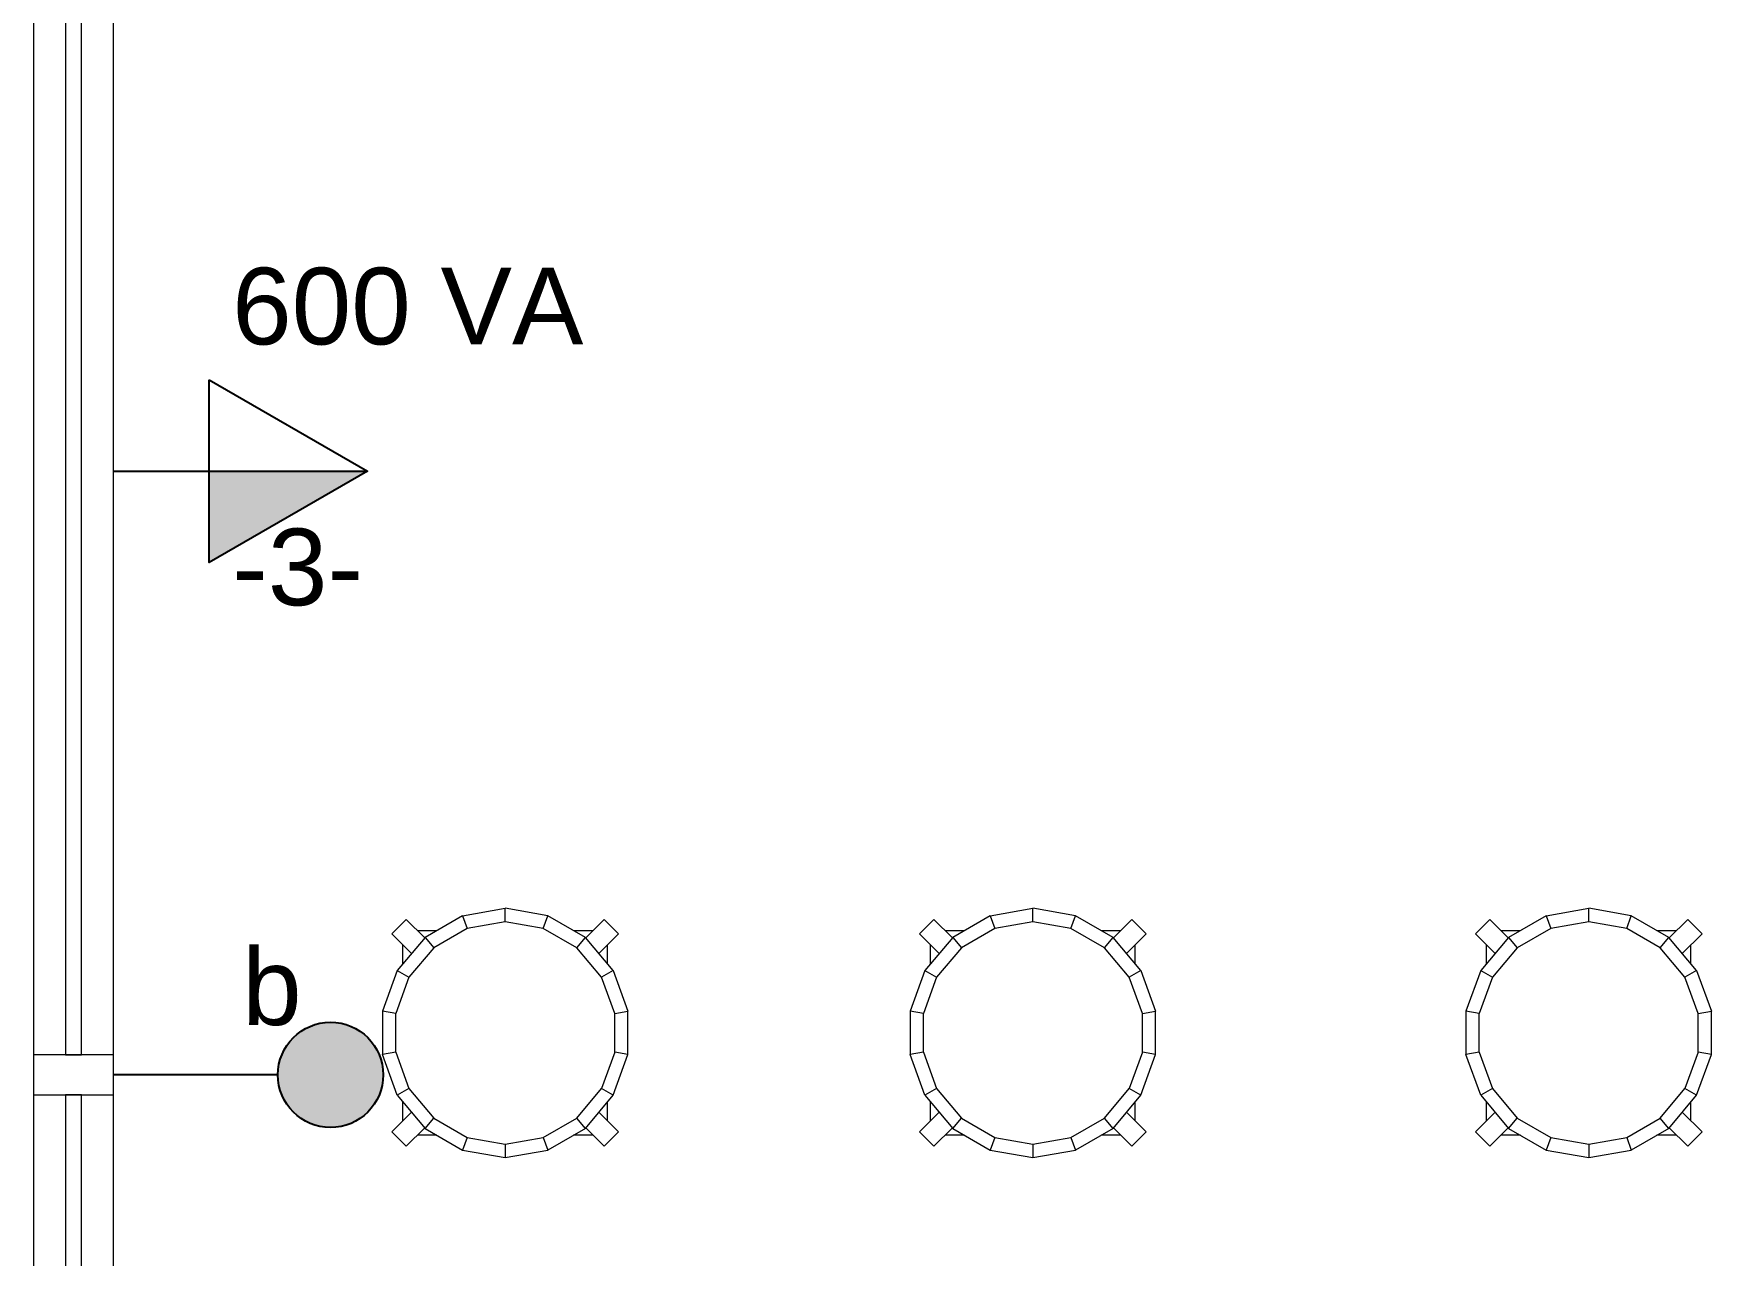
# Model space of a CAD drawing. Header units: metres. Extents: x -182 to 99, y 70 to 113.
# Drawn here: x 66.257 to 68.356, y 90.972 to 92.5 of the extents above; entities that cross this region are included whole.
import ezdxf

# ---------------------------------------------------------------- set-up
doc = ezdxf.new("R2010")
doc.units = ezdxf.units.M
doc.header["$LTSCALE"] = 0.01
for name, color, linetype, lineweight in [('A-GLAZ', 6, 'Continuous', 9), ('A-GLAZ-CWMG', 3, 'Continuous', 9), ('G-IMPT', 1, 'Continuous', 9), ('I-FURN', 6, 'Continuous', 9)]:
    doc.layers.add(name, color=color, linetype=linetype, lineweight=lineweight)
doc.layers.add('Elétrica', color=7, linetype='Continuous')
doc.layers.get('0').off()
doc.layers.get('I-FURN').off()
doc.styles.add('Arial', font='arial.ttf', dxfattribs={"height": 0.29506})

# ---------------------------------------------------------------- blocks, each defined once
blk = doc.blocks.new('Seating25 - 12ZSTG25_dwg-262775-Nivel 9')
at = {"layer": 'G-IMPT'}
for p, q in [((-0.0533, 0.1465), (0, 0.1558)), ((0.0533, 0.1465), (0, 0.1558)), ((0, 0.139), (0, 0.1558)), ((-0.1418, 0.1238), (-0.1238, 0.1418)), ((-0.1007, 0.1187), (-0.1238, 0.1418)), ((-0.1099, 0.1279), (-0.0854, 0.1279)), ((-0.0533, 0.1465), (-0.1002, 0.1194)), ((-0.0475, 0.1307), (-0.0894, 0.1065)), ((-0.0533, 0.1465), (-0.0475, 0.1307)), ((0, 0.139), (-0.0475, 0.1307)), ((0.0475, 0.1307), (0, 0.139)), ((0.0475, 0.1307), (0.0533, 0.1465)), ((0.0894, 0.1065), (0.0475, 0.1307)), ((0.1002, 0.1194), (0.0533, 0.1465)), ((0.0854, 0.1279), (0.1099, 0.1279)), ((0.1007, 0.1187), (0.1238, 0.1418)), ((0.1238, 0.1418), (0.1418, 0.1238)), ((-0.1171, 0.0992), (-0.1418, 0.1238)), ((-0.1002, 0.1194), (-0.135, 0.0779)), ((-0.1279, 0.0863), (-0.1279, 0.1099)), ((-0.0894, 0.1065), (-0.1204, 0.0695)), ((-0.1002, 0.1194), (-0.0894, 0.1065)), ((0.0894, 0.1065), (0.1002, 0.1194)), ((0.1204, 0.0695), (0.0894, 0.1065)), ((0.135, 0.0779), (0.1002, 0.1194)), ((0.1171, 0.0992), (0.1418, 0.1238)), ((0.1279, 0.0863), (0.1279, 0.1099)), ((-0.135, 0.0779), (-0.1535, 0.0271)), ((-0.1204, 0.0695), (-0.1369, 0.0241)), ((-0.135, 0.0779), (-0.1204, 0.0695)), ((0.135, 0.0779), (0.1204, 0.0695)), ((0.1369, 0.0241), (0.1204, 0.0695)), ((0.135, 0.0779), (0.1535, 0.0271)), ((-0.1535, 0.0271), (-0.1535, -0.0271)), ((-0.1369, 0.0241), (-0.1535, 0.0271)), ((-0.1369, -0.0241), (-0.1369, 0.0241)), ((0.1369, 0.0241), (0.1535, 0.0271)), ((0.1369, -0.0241), (0.1369, 0.0241)), ((0.1535, -0.0271), (0.1535, 0.0271)), ((-0.1369, -0.0241), (-0.1535, -0.0271)), ((-0.135, -0.0779), (-0.1535, -0.0271)), ((-0.1369, -0.0241), (-0.1204, -0.0695)), ((0.1369, -0.0241), (0.1204, -0.0695)), ((0.135, -0.0779), (0.1535, -0.0271)), ((0.1535, -0.0271), (0.1369, -0.0241)), ((-0.1204, -0.0695), (-0.135, -0.0779)), ((-0.135, -0.0779), (-0.1002, -0.1194)), ((-0.1204, -0.0695), (-0.0894, -0.1065)), ((0.0894, -0.1065), (0.1204, -0.0695)), ((0.1002, -0.1194), (0.135, -0.0779)), ((0.135, -0.0779), (0.1204, -0.0695)), ((-0.1171, -0.0992), (-0.1418, -0.1238)), ((-0.1279, -0.1099), (-0.1279, -0.0863)), ((0.1418, -0.1238), (0.1171, -0.0992)), ((0.1279, -0.1099), (0.1279, -0.0863)), ((-0.1238, -0.1418), (-0.1418, -0.1238)), ((-0.1007, -0.1187), (-0.1238, -0.1418)), ((-0.1002, -0.1194), (-0.0894, -0.1065)), ((-0.1002, -0.1194), (-0.0533, -0.1465)), ((-0.0894, -0.1065), (-0.0475, -0.1307)), ((0.0475, -0.1307), (0.0894, -0.1065)), ((0.1002, -0.1194), (0.0533, -0.1465)), ((0.1002, -0.1194), (0.0894, -0.1065)), ((0.1238, -0.1418), (0.1007, -0.1187)), ((0.1238, -0.1418), (0.1418, -0.1238)), ((-0.0854, -0.1279), (-0.1099, -0.1279)), ((-0.0475, -0.1307), (-0.0533, -0.1465)), ((-0.0533, -0.1465), (0, -0.1558)), ((-0.0475, -0.1307), (0, -0.139)), ((0, -0.139), (0.0475, -0.1307)), ((0, -0.139), (0, -0.1558)), ((0, -0.1558), (0.0533, -0.1465)), ((0.0475, -0.1307), (0.0533, -0.1465)), ((0.1099, -0.1279), (0.0854, -0.1279))]:
    blk.add_line(p, q, dxfattribs=at)
blk = doc.blocks.new('Seating25 - Seating25-263138-Nivel 9')
blk.add_blockref('Seating25 - 12ZSTG25_dwg-262775-Nivel 9', (0, 0))
blk = doc.blocks.new('Panel de sistema - Acristalado 2-571008-Nivel 9')
at = {"layer": 'A-GLAZ'}
for p, q in [((0.73, 0.01), (-0.73, 0.01)), ((-0.73, 0.01), (-0.73, -0.01)), ((0.73, -0.01), (0.73, 0.01)), ((-0.73, -0.01), (0.73, -0.01))]:
    blk.add_line(p, q, dxfattribs=at)
blk = doc.blocks.new('Panel de sistema - Acristalado 2-V6-Nivel 9')
at = {"layer": 'A-GLAZ'}
for p, q in [((0.71, 0.01), (-0.73, 0.01)), ((-0.73, 0.01), (-0.73, -0.01)), ((-0.73, -0.01), (0.71, -0.01))]:
    blk.add_line(p, q, dxfattribs=at)
blk = doc.blocks.new('Montante rectangular - Montante rectangular - 5 x 10 cm-563062-Nivel 9')
at = {"layer": 'A-GLAZ-CWMG', "lineweight": 13}
for p, q in [((-0.025, 0.05), (0.025, 0.05)), ((-0.025, -0.05), (-0.025, 0.05)), ((0.025, 0.05), (0.025, -0.05)), ((0.025, -0.05), (-0.025, -0.05))]:
    blk.add_line(p, q, dxfattribs=at)
blk = doc.blocks.new('Montante rectangular - Montante rectangular - 5 x 10 cm-571002-Nivel 9')
at = {"layer": 'A-GLAZ-CWMG'}
for p, q in [((-8.586, -4.9437), (-8.586, -6.4037)), ((-8.486, -6.4037), (-8.486, -4.9437))]:
    blk.add_line(p, q, dxfattribs=at)
blk = doc.blocks.new('Montante rectangular - Montante rectangular - 5 x 10 cm-V10-Nivel 9')
at = {"layer": 'A-GLAZ-CWMG'}
for p, q in [((-8.586, -6.4537), (-8.586, -7.9137)), ((-8.486, -7.8937), (-8.486, -6.4537)), ((-8.576, -7.9137), (-8.586, -7.9137))]:
    blk.add_line(p, q, dxfattribs=at)

msp = doc.modelspace()

# ---------------------------------------------------------------- hatches: boundary and pattern name
at = {"layer": 'Elétrica', "ltscale": 0.5, "true_color": 0xffffff}
msp.add_hatch(color=7, dxfattribs=at).paths.add_polyline_path([(66.6748, 91.9527), (66.477, 91.9527), (66.477, 91.8385)])
h = msp.add_hatch(color=7, dxfattribs=at)
h.dxf.hatch_style = 1
h.paths.add_polyline_path([(66.5628, 91.1977, 1), (66.6944, 91.1977, 1)])

# ---------------------------------------------------------------- linework, layer by layer
at = {"layer": 'Elétrica', "color": 7, "ltscale": 0.5, "true_color": 0xffffff}
msp.add_line((66.5628, 91.1977), (66.3571, 91.1977), dxfattribs=at)
msp.add_lwpolyline([(66.477, 92.0669), (66.6748, 91.9527), (66.477, 91.8385)], close=True, dxfattribs=at)
msp.add_lwpolyline([(66.3571, 91.9527), (66.477, 91.9527), (66.6748, 91.9527)], dxfattribs=at)
msp.add_circle((66.6286, 91.1977), 0.0658, dxfattribs=at)

# ---------------------------------------------------------------- block references
at = {"layer": 'A-GLAZ', "rotation": 269.9999999999999}
for name, p in [('Panel de sistema - Acristalado 2-571008-Nivel 9', (66.3071, 91.9527)), ('Panel de sistema - Acristalado 2-V6-Nivel 9', (66.3071, 90.4427))]:
    msp.add_blockref(name, p, dxfattribs=at)
at = {"layer": 'A-GLAZ-CWMG'}
for name in ['Montante rectangular - Montante rectangular - 5 x 10 cm-571002-Nivel 9', 'Montante rectangular - Montante rectangular - 5 x 10 cm-V10-Nivel 9']:
    msp.add_blockref(name, (74.8431, 97.6264), dxfattribs=at)
at = {"layer": 'A-GLAZ-CWMG', "extrusion": (0, 0, -1), "rotation": 270.0000000000001}
msp.add_blockref('Montante rectangular - Montante rectangular - 5 x 10 cm-563062-Nivel 9', (-66.3071, 91.1977), dxfattribs=at)
at = {"layer": 'I-FURN'}
for p in [(66.8471, 91.2502), (67.5071, 91.2502), (68.2023, 91.2502)]:
    msp.add_blockref('Seating25 - Seating25-263138-Nivel 9', p, dxfattribs=at)

# ---------------------------------------------------------------- texts
at = {"layer": 'Elétrica', "color": 7, "ltscale": 0.5, "true_color": 0xffffff, "style": 'Arial'}
for s, height, p in [('-3-', 0.09589, (66.5056, 91.7849)), ('b', 0.0959, (66.518, 91.26))]:
    msp.add_text(s, height=height, dxfattribs=at).set_placement(p)
at = {"layer": 'Elétrica', "color": 7, "ltscale": 0.5, "true_color": 0xffffff, "insert": (66.7252, 92.1098), "char_height": 0.095887, "width": 0.595396, "attachment_point": 8, "style": 'Arial'}
msp.add_mtext('{\\H0.0275x;\\P\\P}600 VA', dxfattribs=at)

doc.saveas('drawing.dxf')
